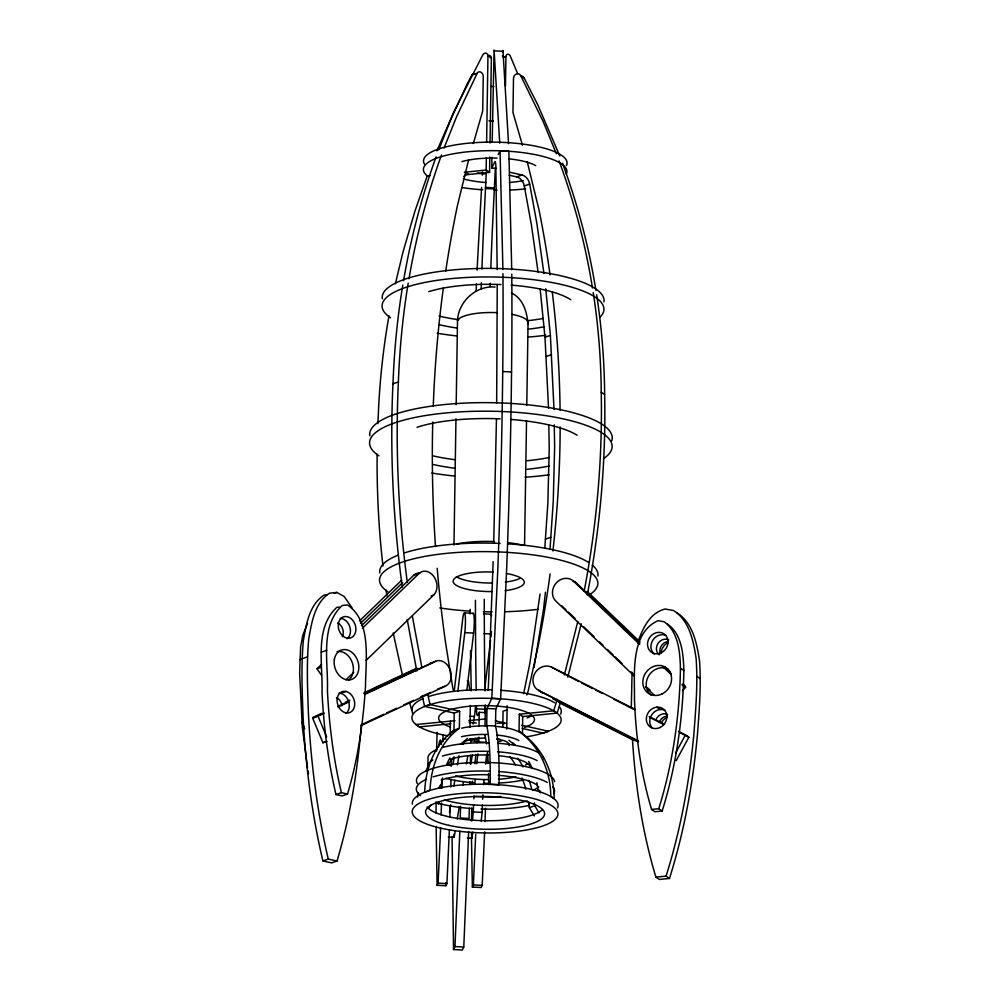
<?xml version="1.0" encoding="UTF-8"?>
<svg xmlns="http://www.w3.org/2000/svg" width="1000" height="1000" viewBox="0 0 1000 1000"><rect width="100%" height="100%" fill="white"/><g stroke="black" fill="none" stroke-linecap="round" stroke-linejoin="round"><path stroke-width="1.5" d="M436.075 801.85L436.075 813.05M307.512 623.387L302.775 635.312L300.6 646.888L299.65 673.012L302.238 726.425L307.575 768.075M352.088 607.875L344.125 596.475L336.863 592.413L329.513 593.175C314.55 602.962 311.737 622.475 308.762 638.713C306.462 663.725 307.525 688.863 308.438 713.913C310.887 762.738 317.087 811.438 328.275 859.05L337.038 861.025C350.125 817.038 357.438 771.513 361.275 725.837M339.425 607.087L336.838 607.35C314.1 628.162 323.1 664.837 322 692.35C323.725 726.725 328.1 761 335.962 794.525L342.137 795.913L347.537 794.05C357.987 758.888 363.263 722.362 365.525 685.8C365.662 660.413 371.912 621.175 347.413 604.95L342.25 605.487C319.513 626.3 328.512 662.962 327.413 690.487C329.125 724.85 333.5 759.137 341.375 792.663L347.537 794.05M442.975 741.825L443.05 734.625M470.763 742L470.788 739M496.662 403.25L497.238 284.95M450.175 735.113L450.387 721.125M453.975 544.975L455.962 418.738M456.188 404.7L457.512 320.55C458.288 301.712 476.062 285.287 495.037 287.05M453.963 730.188L454.225 713.088L459.637 711.225L459.363 728.312A93.375 71.5 70.9 0 0 430.05 790.325L424.65 792.188A93.375 71.5 70.9 0 1 453.963 730.188L459.363 728.312M470.012 727.188L470.35 705.45M477.088 742.725L477.15 738.062M489.812 156.912L489.575 172.375L486.163 170.05L486.362 157.7M486.6 142.25L487.962 55.725A2.988 2.65 -55.8 0 0 482.825 54.8L454.312 110.887L436.9 150.838M478.775 741.8L478.837 737.138M479.012 726.275L479.237 712.3L485.112 712.6M490.037 143.012L491.375 58.038A2.988 2.65 -55.8 0 0 488.175 55.525M496.188 168.337L491.775 168.113L491.95 157.3M492.188 141.85L494.075 50L499.738 143.175M485.025 725.837L485.35 704.987M495.788 708.938L495.525 726.025A93.375 11.25 -87.1 0 1 499.062 784.75L490.238 784.312A93.375 11.25 -87.1 0 0 486.7 725.588L486.975 708.487L495.788 708.938L500.625 698.812L506.587 570.588A931.087 112.175 -87.1 0 0 511.538 371.95M505.462 85.988L505.925 56.625A2.988 2.288 70.9 0 1 507.738 54.25A2.988 2.288 70.9 0 1 510.375 56.2L517.6 73.55M502.825 727.113L503.062 711.237L507.125 709.837M506.763 729.038L507.125 705.75M519.288 714.237L522.7 716.55L522.438 733.65A93.375 82.75 -55.8 0 1 554.2 798.737L550.8 796.425A93.375 82.75 -55.8 0 0 519.025 731.338L519.288 714.237L553.737 710.788L557.15 713.1L560.65 701.612M524.562 545.425L526.525 420.737M526.775 405.15L528.038 324.113C526.987 312.15 523.212 298.35 511.312 292.962M470.538 755.188L470.375 763.988M496.463 418.688L493.7 543.362M451.325 766.15L451.45 760.175M486.688 763.45L486.875 754.475M436.562 750.987L437.125 732.262M469.925 784.575L470 781.637M441.938 788.162L442.188 779.188M450.8 787.113L451 779.638M460.562 806.225L460.238 817.987L469.05 818.438L469.338 808.138M680.462 668.175C679.587 715.688 672.95 763.275 658.75 808.7L651.575 809.425C640.85 773.75 635.837 736.562 634.462 699.4C634.775 674.038 630.025 633.075 658.125 620.662L664.087 621.763C678.625 631.925 679.9 651.95 680.462 668.175L683.875 670.487C683 718 676.363 765.6 662.163 811.012L654.987 811.737L651.575 809.425M637.688 643.112C642.212 629.163 649.575 612.75 665.2 609.012L673.662 610.575C689.538 620.763 693.413 640.975 696.1 658.3C697.913 683.337 695.837 708.438 693.925 733.4C689.463 781.737 680.638 829.775 666.087 876.125L655.9 877.138C642.45 832.463 635.363 786.062 632.475 739.55M677.075 612.888C692.95 623.075 696.812 643.288 699.513 660.612C701.325 685.65 699.25 710.75 697.337 735.713C692.875 784.062 684.05 832.087 669.5 878.438L659.312 879.45L655.9 877.138M441.5 803.075L441.1 814.938M459.825 831.175L454.963 946.562L453.525 949.55L462.35 950L463.775 947L468.65 831.612M493.15 561.65L488.525 683.575A12.688 1.525 -87.1 0 1 487.987 690.462M449.875 816.862L450.225 806.5M485.037 821.6L485.487 808.288M440.625 828.15L438.1 883.162L437.1 885.275L445.913 885.725L446.925 883.612L449.387 830.062M484.65 831.85L482.188 885.4L481.188 887.5L472.362 887.062L471.45 837.225M475.725 834.325L473.375 884.95L472.362 887.062M476.087 291.375L476.438 283.775M486.3 171.912L483.55 228.925A1116.362 134.5 -87.1 0 0 481.912 268.962M495.363 167.712L492.375 229.363A1116.362 134.5 -87.1 0 0 490.8 267.875M477.062 270.113L481.587 187.45M485.25 712.113L491.812 698.363L497.775 570.15A931.087 112.175 -87.1 0 0 502.725 371.5A710.05 85.55 -87.1 0 0 502.95 273.7M482.362 175.138L482.55 172.05M544.788 548.25L547.863 503.15L549.225 448.288L548.825 425.225M549.987 549.425L553.263 501.287L554.637 446.425L554.263 424.9M632.062 672.325L631.3 707.812M472.375 820.612L473.3 811.938A80.013 9.637 -87.1 0 1 473.575 804.65M481.188 821.062L482.113 812.375A80.013 9.637 -87.1 0 1 482.388 805.088M540.05 594.038L529.85 663.4L523.638 693.625M545.45 592.175L543.562 608.975L534.012 667.575M502.5 52.312L502.962 50.45L508.55 143.613M454.25 690.925L462.625 619.612A13.338 1.613 -87.1 0 1 465.062 614.5A13.338 1.613 -87.1 0 1 464.787 632.625L457.863 691.538M466.863 690.438L473.6 633.075A13.338 1.613 -87.1 0 0 474.188 618.312A13.338 1.613 -87.1 0 0 472.725 613.75M484.675 689.775L490.5 640.163M490.875 637.062L491.238 633.962A13.338 1.613 -87.1 0 0 491.475 631.575M477.925 753.812L477 761.062A80.013 9.637 -87.1 0 0 476.7 763.625M486.75 754.25L485.825 761.513A80.013 9.637 -87.1 0 0 485.525 764.075M452.938 764.725L454.212 757.075M449.45 812.4L450.725 804.75M453.8 786.375L454.825 780.25M457.388 764.95L458.925 755.763M448.288 837.038L454.162 837.337L455.188 831.213M457.238 818.962L459.288 806.725M462.875 785.288L463.387 782.225M466.463 763.863L467.75 756.213M473.125 724.062L474.412 716.413A13.338 1.613 -87.1 0 0 475.337 706.938M470.825 764.087L472.362 754.9M474.675 741.125L475.188 738.062M471.95 784.212L472.463 781.15M467.388 838L471.8 838.225L472.825 832.1M403.575 280.587C410.737 238.487 421.575 197 436.087 156.838M408.988 278.725C416.15 236.625 426.987 195.138 441.5 154.963M584.125 591.112L584.712 588.225A931.087 825.088 -55.8 0 0 601.237 392.188A710.05 629.212 -55.8 0 0 593.225 292.538M587.25 594.875L588.112 590.538A931.087 825.088 -55.8 0 0 604.65 394.5A710.05 629.212 -55.8 0 0 596.638 294.85M395.363 283.825L403.038 251.863L414.9 211.3L427.188 175.95L430.062 175.662M577.812 621.475L564.4 674.85M581.213 623.787L567.8 677.163M468.638 159.825L457.413 205.65A1116.362 854.775 70.9 0 0 445.725 271.15M473.325 143.55L482.7 111L483.25 76.537A4.088 3.125 70.9 0 0 480.863 72.175A4.088 3.125 70.9 0 0 477.175 73.288L471.775 75.163L467.175 84.075L451.188 118.562L438.65 149.925M553.737 710.788L557.238 699.3M444.05 148.062L456.587 116.7L477.175 73.288M491.775 168.113L494.7 161.988A10.062 1.212 -87.1 0 1 495.85 166.663L497.175 269.587M498.237 154.588L500.05 150.775L508.875 151.225L511.725 269.775M479.237 712.3L477.912 715.075A12.688 1.525 -87.1 0 1 476.45 708.85L476.413 705.788M675.6 753.112L685.45 734.887L678.475 731.35M676.188 760.638L688.863 737.2L685.45 734.887M428.387 808.275L430.975 804.975M438.35 788.125L441.337 784.712A80.013 61.262 70.9 0 1 442.488 778.012M682.613 690.7L685.562 687.387L682.2 684.188M359.513 620.95L401.725 580.138M360.475 623.375L402.688 582.562M321.325 675.088L317 668.763L321.45 664.463M361.438 625.8L413.65 575.325A13.338 10.213 70.9 0 1 419.825 573.062M362.4 628.225L419.062 573.462A13.338 10.213 70.9 0 1 434.038 576.838A13.338 10.213 70.9 0 1 433.75 594.975L365.988 660.475M345.988 679.812L353.762 672.288M460.45 744.287L467.512 738.45M364.137 692.763L416.488 668.25M312.95 717.4L321.438 713.425M345.5 702.163L349.738 700.175M363.888 693.55L417.65 668.375M327 741.375L322.938 742.775L312.7 718.175L324.012 712.875M338.162 706.25L349.487 700.95M365.05 693.662L435.538 661.325A13.338 10.213 70.9 0 1 449.938 669.275A13.338 10.213 70.9 0 1 445.788 685.913L360.887 725.675M312.7 718.175L323.762 713.662M337.912 707.038L349.237 701.737M364.8 694.45L435.538 661.325M322.938 742.775L325.775 741.45M361.138 724.887L383.775 714.287M386.613 712.962L396.512 708.325M403.587 705.013L413.488 700.375M420.562 697.062L430.475 692.425M437.55 689.112L445.788 685.913M503.225 57.562L505.925 56.625M509.188 175.188L516.65 176.875L522.062 175.012A10.062 7.7 70.9 0 1 529.7 184.088L536.9 223.588L543.938 273.463M516.65 176.875A10.062 7.7 70.9 0 1 524.288 185.95L529.7 184.088M402.325 586.987L401.488 581.1A931.087 712.913 70.9 0 1 392.962 383.8L398.4 381.938A710.05 543.663 70.9 0 1 408.2 283.175M548.538 408.312L544.987 337.262L550.4 335.387L545.725 288.825M546.125 356.512L551.525 354.637M334.15 593.35L336.863 592.413M413.65 575.325L419.062 573.462M545.413 539.125L550.812 537.25M431.05 595.9L433.75 594.975M299.725 659.625L307.512 656.812M321.35 652.163L326.75 650.288M317 668.763L321.062 667.362M340.65 693.325L346.062 691.462M422.262 696.075L424.613 706.4L430.025 704.538L459.637 711.225M502.863 724.062L505.575 723.125L495.325 720.825M335.962 794.525L341.375 792.663M327.05 594.738L324.1 595.05C309.137 604.825 306.325 624.338 303.35 640.588C301.05 665.588 302.125 690.738 303.038 715.775C305.475 764.6 311.688 813.3 322.875 860.913L328.275 859.05M337.038 861.025L331.625 862.887L322.875 860.913M528.625 801.925A80.013 61.262 70.9 0 1 529.325 807.663L534.738 805.788A80.013 61.262 70.9 0 0 534.425 802.925M464.275 172.3A10.062 8.912 -55.8 0 1 465.312 172.138L486.163 170.05M463.825 176.375A10.062 8.912 -55.8 0 1 468.713 174.45L489.575 172.375M455.012 720.662L415.95 724.562L419.35 726.888L450.812 723.737M468.837 720.612L485.075 718.988M522.7 716.55L557.15 713.1M467.262 680.888L468.425 680.8L469.812 690.163M494.312 50.838L503.137 51.275M491.012 86.412L493.95 86.562M489 120.8L493.413 121.025M485.475 187.4L494.3 187.85M485.425 188.512L494.237 188.95M502.713 371.512L511.538 371.962A710.05 85.55 -87.1 0 0 511.775 274.15M464.55 612.888L473.363 613.337M483.65 613.862L491 614.225M464.787 632.625L473.6 633.075M483.888 633.6L491.238 633.962M491.812 698.363L500.625 698.812M476.45 708.85L485.275 709.3A12.688 1.525 -87.1 0 0 485.513 713.575M470 716.188L474.412 716.413M486.7 725.588L495.525 726.025M472.463 738.863L476.875 739.087A74.612 20.562 0.9 0 1 469.762 738.637M443.025 738.85L445.962 739M473.3 811.938L482.113 812.375M438.1 883.162L446.925 883.612M473.375 884.95L482.188 885.4M454.963 946.562L463.775 947M510.112 172.312L522.062 175.012M521.825 725.25L548.475 731.275L543.075 733.138L522.337 728.462M424.613 706.4L454.225 713.088M638.55 741.6L538.938 690.625A13.338 11.825 -55.8 0 1 534.7 673.562A13.338 11.825 -55.8 0 1 551.6 667.188L635.25 709.5M649.2 716.55L664.538 724.3M578.713 681.488L551.6 667.188M581.5 682.9L592.65 688.538M595.438 689.95L602.413 693.475M613.575 699.112L634.487 709.7M649.825 717.45L663.763 724.5M680.5 732.962L688.863 737.2M538.938 690.625L637.925 740.688M552.725 698.775L637.775 741.8M558.925 702.5L634.212 740.588M522.45 145.213L512.962 112.525L513.5 78.062A4.088 3.625 -55.8 0 1 520.625 75.487L524.025 77.8L537.962 105.188L559.788 156.05M487.962 55.725L491.375 58.038M465.312 172.138L468.713 174.45M601.2 392.2L604.612 394.513M634.237 676.062L555.913 601.15A13.338 11.825 -55.8 0 1 556.2 583.013A13.338 11.825 -55.8 0 1 573.625 581.275L577.038 583.587L639.688 643.512M696.938 676.5L700.35 678.825M682.15 685.075L685.562 687.387M656.762 707.175L660.175 709.488M658.75 808.7L662.163 811.012M519.025 731.338L522.438 733.65M666.087 876.125L669.5 878.438M536.85 782.788A80.013 70.912 -55.8 0 1 537.95 789.6L540.225 791.137M667.487 624.075C682.038 634.237 683.312 654.262 683.875 670.487M512.388 742.625L514.75 744.587M508.975 740.312L514.875 745.2M587.212 591.425L639.788 641.725M587.15 592.325L639.738 642.613M665.475 667.237L669.95 671.513M683.375 684.35L685.612 686.5M664.3 667.062L671.012 673.475M573.625 581.275L639.637 644.412M663.125 666.888L670.962 674.375M561.562 605.6L566.038 609.875M568.275 612.025L574.987 618.438M583.938 627L594.012 636.638M599.6 641.988L602.962 645.2M607.438 649.475L613.025 654.825M615.262 656.963L621.975 663.388M630.925 671.95L634.288 675.163M647.712 688L649.95 690.138M645.425 686.762L654.375 695.325M537.95 789.6L540.812 792.788M509.8 756.538L511.625 758.925A80.013 61.262 70.9 0 1 515.5 764.987M534.738 805.788L539.025 812.875M529.325 807.663L534.325 815.925M520.625 75.487L542.938 121.062L556.375 153.737M318.1 716.312L326.637 736.812M301.887 721.912L304.725 728.75M562.5 163.225C577.712 204.363 588.95 246.988 595.887 290.312M559.087 160.912C574.3 202.05 585.538 244.675 592.475 288M527.2 161.55L538.975 209.775A1116.362 989.262 -55.8 0 1 550.062 274.913M409.663 703L412.587 713.062M402.488 675.45L393.212 632.95M427.675 694.212L430.025 704.538M421.887 667.638L412.35 616.025M416.775 670.987L407.188 619.375M484.888 735L486.238 741.712A80.013 9.637 -87.1 0 1 486.587 743.925M524.288 185.95L531.487 225.463L538.112 272.312M308.062 770.85L308.538 773.637M407.312 582.175L406.9 579.225A931.087 712.913 70.9 0 1 398.375 381.938M489.162 784.587L488.55 780A80.013 9.637 -87.1 0 0 488.488 773.413M540.163 289.137L544.987 337.262M471.45 833.575L471.8 838.225M453.938 834.237L454.162 837.337M550.4 335.387L554 409.525M500.05 150.775L502.912 269.337M453.525 949.55L452.075 836.575M445.825 882.775L445.913 885.725M437.1 885.275L436.112 826.413M471.225 690.85L470.525 650.537M485 690.9L484.663 667.913A1116.362 134.5 -87.1 0 1 484.263 599.25M485.225 706.237L485.275 709.3M476.188 690.462L475.838 667.475A1116.362 134.5 -87.1 0 1 475.438 600.35M456.587 543.975A53.362 14.712 0.9 0 1 494.562 541.55M508.5 542.688A53.362 14.712 0.9 0 1 523.513 545.363M457.512 320.55A35.575 9.8 0.9 0 1 497.388 312.675M512.2 314.4A35.575 9.8 0.9 0 1 528.038 324.113M542.337 692.938A13.338 11.825 -55.8 0 1 538.775 690M573.075 581.2A13.338 11.825 -55.8 0 1 577.038 583.587M430.138 663.188A13.338 10.213 70.9 0 1 432.713 662.487M490.35 614.637A13.338 1.613 -87.1 0 1 491.512 615.837M542 810.062A59.538 16.413 0.9 0 1 482.663 820.675A59.538 16.413 0.9 0 1 427.1 807.038M412.413 804.15A72.875 20.087 0.9 0 1 488.312 784.287A72.875 20.087 0.9 0 1 557.463 807.962M450.15 734.1A36.438 10.05 0.9 0 1 453.95 730.837M461.637 728.175A36.438 10.05 0.9 0 1 487.2 725.9M497.2 726.513A36.438 10.05 0.9 0 1 519.062 732.025M501.9 740.85A23.1 6.362 0.9 0 1 498.7 741.475M485.962 742.3A23.1 6.362 0.9 0 1 469.263 739.987M461.5 736.725A36.438 10.05 0.9 0 1 487.062 734.45M497.062 735.05A36.438 10.05 0.9 0 1 518.925 740.575M463.075 744.425A23.1 6.362 0.9 0 1 485.112 738.1M496.788 738.988A23.1 6.362 0.9 0 1 509.05 745.638M437.013 749.45A57.962 15.975 0.9 0 0 428.025 758.6L427.887 767.15A57.962 15.975 0.9 0 1 432.9 759.975M442.488 747.525A57.962 15.975 0.9 0 1 489.113 742.825M497.7 743.25A57.962 15.975 0.9 0 1 538.425 752.725M542.487 756.075A57.962 15.975 0.9 0 1 543.812 758.85M527.625 763.7A44.612 12.3 0.9 0 1 525.513 764.975M450.55 765.713A44.612 12.3 0.9 0 1 448.312 764.8M523.725 779.9A57.962 15.975 0.9 0 1 498.375 783.05M488.363 783.275A57.962 15.975 0.9 0 1 484.038 783.213M474 782.75A57.962 15.975 0.9 0 1 445.938 778.3M442.35 756.062A57.962 15.975 0.9 0 1 488.988 751.363M497.562 751.8A57.962 15.975 0.9 0 1 537.163 760.625M515.95 776.775A44.612 12.3 0.9 0 1 498.488 779.25M487.775 779.587A44.612 12.3 0.9 0 1 455.675 775.913M450.363 759.275A44.612 12.3 0.9 0 1 488.475 755.037M499.162 755.738A44.612 12.3 0.9 0 1 530.35 767.375M417.362 783.587A69.1 19.05 0.9 0 1 478.475 762.463A69.1 19.05 0.9 0 1 554.587 781.675M538.75 786.9A55.763 15.375 0.9 0 1 532.612 790.45M500.812 796.525A55.763 15.375 0.9 0 1 475.588 796.5M529.562 805.362A69.1 19.05 0.9 0 1 480.962 809.013M472.013 808.562A69.1 19.05 0.9 0 1 435.913 802.638M420.525 795.662A69.1 19.05 0.9 0 1 426.488 779.275M433.113 776.862A69.1 19.05 0.9 0 1 489.888 771.125M498.837 771.575A69.1 19.05 0.9 0 1 547.238 782.45M552.863 786.912A69.1 19.05 0.9 0 1 553.938 793.525M527.225 800.85A55.763 15.375 0.9 0 1 444.35 799.862M441.163 780.075A55.763 15.375 0.9 0 1 489.9 774.812M498.125 775.288A55.763 15.375 0.9 0 1 536.912 784.925M517.837 758.238A80.013 61.262 70.9 0 1 523.038 766.912M528.975 780.263A80.013 61.262 70.9 0 1 531.625 788.65M521.975 778.025A80.013 61.262 70.9 0 1 525.825 789.1M502.325 56.125A2.988 2.288 70.9 0 1 503.85 56.588M487.475 751.787A80.013 9.637 -87.1 0 1 488.2 763.35M386.9 595.925A931.087 825.088 -55.8 0 1 386.037 589.975M382.962 566.062A931.087 825.088 -55.8 0 1 377.125 454.175M377.9 423.65A931.087 825.088 -55.8 0 1 378.325 414.475A710.05 629.212 -55.8 0 1 388.975 315.812M447.55 765.238A80.013 70.912 -55.8 0 1 453.85 757.15M417.55 797.15A93.375 82.75 -55.8 0 1 418.375 792.913M425.875 770.962A93.375 82.75 -55.8 0 1 428.525 765.738M378.862 455.863A121.275 33.425 0.9 0 1 489.988 411.213A121.275 33.425 0.9 0 1 603.5 458.675M549.1 474.825A121.275 33.425 0.9 0 1 525.075 477.225M454.5 476.025A121.275 33.425 0.9 0 1 431.863 473.013M525.538 188.85A71.762 19.788 0.9 0 1 510.75 190.025M496.975 190.287A71.762 19.788 0.9 0 1 494.188 190.25M482.775 189.788A71.762 19.788 0.9 0 1 462.088 187.562M427.75 176.287A71.762 19.788 0.9 0 1 487.275 150.7A71.762 19.788 0.9 0 1 566.312 174.075M549.225 466.025A94.6 26.075 0.9 0 1 527.125 469.275M454.738 468.237A94.6 26.075 0.9 0 1 433.338 464.525M417.025 427.287A94.6 26.075 0.9 0 1 500.138 418.837M510.513 419.438A94.6 26.075 0.9 0 1 577.112 435.213M447.912 735.875A74.612 20.562 0.9 0 1 429.35 704.8A74.612 20.562 0.9 0 1 542.587 706.075A74.612 20.562 0.9 0 1 526.688 736.762M499.925 739.262A74.612 20.562 0.9 0 1 497.075 739.35M387.887 591.825A109.162 30.087 0.9 0 1 488.6 551.65A109.162 30.087 0.9 0 1 589.587 594.7M538.413 609.263A109.162 30.087 0.9 0 1 505.225 611.737M492.1 611.875A109.162 30.087 0.9 0 1 483.3 611.725M469.85 611.112A109.162 30.087 0.9 0 1 439.8 607.938M449.862 726.812A47.925 13.213 0.9 0 1 453.125 708.888A47.925 13.213 0.9 0 1 518.375 709.425A47.925 13.213 0.9 0 1 524.6 727.425M506.45 573.513A35.575 9.8 0.9 0 1 524.263 582.463A35.575 9.8 0.9 0 1 505.163 590.675M491.838 591.562A35.575 9.8 0.9 0 1 453.137 581.025A35.575 9.8 0.9 0 1 493.312 572.087M390.562 317.812A110.938 30.575 0.9 0 1 486.138 276.95A110.938 30.575 0.9 0 1 599.925 317.275M545.75 335.238A110.938 30.575 0.9 0 1 528 337.1M456.688 335.938A110.938 30.575 0.9 0 1 437.262 333.2M544.35 326.737A84.262 23.225 0.9 0 1 528.3 329.175M457.1 328.062A84.262 23.225 0.9 0 1 438.913 324.6M428.75 291.613A84.262 23.225 0.9 0 1 501.012 284.562M511.163 285.15A84.262 23.225 0.9 0 1 570.812 299.788M523.263 180.613A45.087 12.425 0.9 0 1 509.5 182.475M486.213 182.537A45.087 12.425 0.9 0 1 463.312 178.812M461.9 161.612A45.087 12.425 0.9 0 1 497.088 158.088M508.675 158.825A45.087 12.425 0.9 0 1 535.725 165.65M412.15 710.125A74.612 20.562 0.9 0 1 423.038 698.637M428.8 696.475A74.612 20.562 0.9 0 1 492.038 689.85M500.625 690.288A74.612 20.562 0.9 0 1 554.538 702.725M559.5 706.875A74.612 20.562 0.9 0 1 560.65 714.025M531.487 715.625A47.925 13.213 0.9 0 1 527.125 717.962M503.775 722.887A47.925 13.213 0.9 0 1 497.1 723.337M476.35 723.037A47.925 13.213 0.9 0 1 469.162 722.337M379.787 572.962A109.162 30.087 0.9 0 1 398.025 555.188M404.812 552.775A109.162 30.087 0.9 0 1 500.087 543.425M507.688 543.837A109.162 30.087 0.9 0 1 588.575 562.425M592.312 565.125A109.162 30.087 0.9 0 1 597.888 576.075M519.65 578.55A35.575 9.8 0.9 0 1 505.3 582.137M491.975 583.013A35.575 9.8 0.9 0 1 456.35 576.725M369.85 435.838A121.275 33.425 0.9 0 1 493.525 402.725A121.275 33.425 0.9 0 1 611.8 440.75M549.362 457.475A94.6 26.075 0.9 0 1 527.263 460.725M454.875 459.688A94.6 26.075 0.9 0 1 433.475 455.975M382.325 298.775A110.938 30.575 0.9 0 1 493.038 268.438A110.938 30.575 0.9 0 1 603.962 301.938M543.013 318.463A84.262 23.225 0.9 0 1 526.95 320.788M458.713 319.725A84.262 23.225 0.9 0 1 439.05 316.05M424.462 164.075A71.762 19.788 0.9 0 1 494.188 142.137A71.762 19.788 0.9 0 1 566.45 165.538M484.812 173.875A45.087 12.425 0.9 0 1 477.35 173.075M336.438 697.588A8.888 6.8 70.9 0 1 342.05 705.8M337.612 622.975A8.888 6.8 70.9 0 1 342.287 636.763M392.987 383.812A710.05 543.663 70.9 0 1 402.788 285.05M471.775 75.163A4.088 3.125 70.9 0 1 474.75 73.763M437.175 568.25A1116.362 854.775 70.9 0 0 445.337 641.237L452.638 687.163A12.688 9.712 70.9 0 0 453.85 691.263M435.5 546.55A1116.362 854.775 70.9 0 1 432.75 421.975M433.237 406.413A1116.362 854.775 70.9 0 1 443.363 287.787M446.613 764.75A80.013 61.262 70.9 0 1 449.925 757.95M340.288 618.375A11.113 8.512 70.9 0 1 349.725 626.538A11.113 8.512 70.9 0 1 347.2 638.713M339.113 693.15A11.113 8.512 70.9 0 1 348.55 701.3A11.113 8.512 70.9 0 1 346.025 713.475M337.062 651.625A15.562 11.912 70.9 0 1 351.887 661.562A15.562 11.912 70.9 0 1 348.837 679.875M659.163 722.487A8.888 7.875 -55.8 0 1 666.963 716.087M660.25 653.713A8.888 7.875 -55.8 0 1 668.138 641.488M659.212 654.788A8.888 7.875 -55.8 0 1 657.95 643.487A8.888 7.875 -55.8 0 1 668.812 639.913M655.75 720.175A8.888 7.875 -55.8 0 1 667.638 714.513M652.038 727.825A11.113 9.85 -55.8 0 1 652.25 714.087A11.113 9.85 -55.8 0 1 665.288 710.4M654.45 654.237A11.113 9.85 -55.8 0 1 652.862 640.113A11.113 9.85 -55.8 0 1 666.462 635.638M651.175 695.163A15.562 13.787 -55.8 0 1 648.95 675.375A15.562 13.787 -55.8 0 1 667.987 669.112M552.25 291.762A1116.362 989.262 -55.8 0 1 560.087 410.138M560.163 426.9A1116.362 989.262 -55.8 0 1 552.925 550.95M550.087 573.962A1116.362 989.262 -55.8 0 1 538.188 645.925L528.188 690.975A12.688 11.238 -55.8 0 1 526.65 694.938M528.663 761.475A80.013 70.912 -55.8 0 1 532.312 768.6M520.638 76.087A4.088 3.625 -55.8 0 1 524.025 77.8M661.15 653.363A11.113 9.85 -55.8 0 1 668.062 642.65M661.425 722.65A11.113 9.85 -55.8 0 1 666.888 717.425M490.1 286.312A1116.362 134.5 -87.1 0 1 490.213 283.238M482.675 799.237A80.013 9.637 -87.1 0 1 482.925 794.85M483.6 784.7A80.013 9.637 -87.1 0 1 483.938 780.425M481.163 288.938A1116.362 134.5 -87.1 0 1 481.388 282.787M473.862 798.787A80.013 9.637 -87.1 0 1 474.025 795.863M474.787 784.25A80.013 9.637 -87.1 0 1 475.125 779.975M471.413 821.025A93.375 11.25 -87.1 0 1 471.825 807.987M474.925 763.625A93.375 11.25 -87.1 0 1 475.938 754.45M470.15 613.95A931.087 112.175 -87.1 0 1 470.125 609.338M440.363 785.062A11.113 1.338 -87.1 0 1 440.475 788.188M439.363 802.025A11.113 1.338 -87.1 0 1 437.825 802.188M438.5 746.888A15.562 1.875 -87.1 0 1 441.488 744.488M440.763 828.162A72.875 20.087 0.9 0 0 557.325 816.513A72.875 20.087 0.9 0 0 457.125 793.9A72.875 20.087 0.9 0 0 440.763 828.162M448.875 825.362A59.538 16.413 0.9 0 0 544.1 815.85A59.538 16.413 0.9 0 0 462.238 797.375A59.538 16.413 0.9 0 0 448.875 825.362M338.4 623.562A11.113 8.512 70.9 0 0 349.925 638.1A11.113 8.512 70.9 0 0 352.863 620.475A11.113 8.512 70.9 0 0 338.4 623.562M337.225 698.325A11.113 8.512 70.9 0 0 348.75 712.862A11.113 8.512 70.9 0 0 351.688 695.238A11.113 8.512 70.9 0 0 337.225 698.325M334.35 659.412A15.562 11.912 70.9 0 0 350.487 679.775A15.562 11.912 70.9 0 0 354.6 655.1A15.562 11.912 70.9 0 0 334.35 659.412M661.875 694.038A15.562 13.787 -55.8 0 0 666.6 668.088A15.562 13.787 -55.8 0 0 643.075 679.287A15.562 13.787 -55.8 0 0 661.875 694.038M659.95 727.537A11.113 9.85 -55.8 0 0 663.325 709.013A11.113 9.85 -55.8 0 0 646.513 717.013A11.113 9.85 -55.8 0 0 659.95 727.537M661.125 652.775A11.113 9.85 -55.8 0 0 664.5 634.237A11.113 9.85 -55.8 0 0 647.688 642.237A11.113 9.85 -55.8 0 0 661.125 652.775"/></g></svg>
